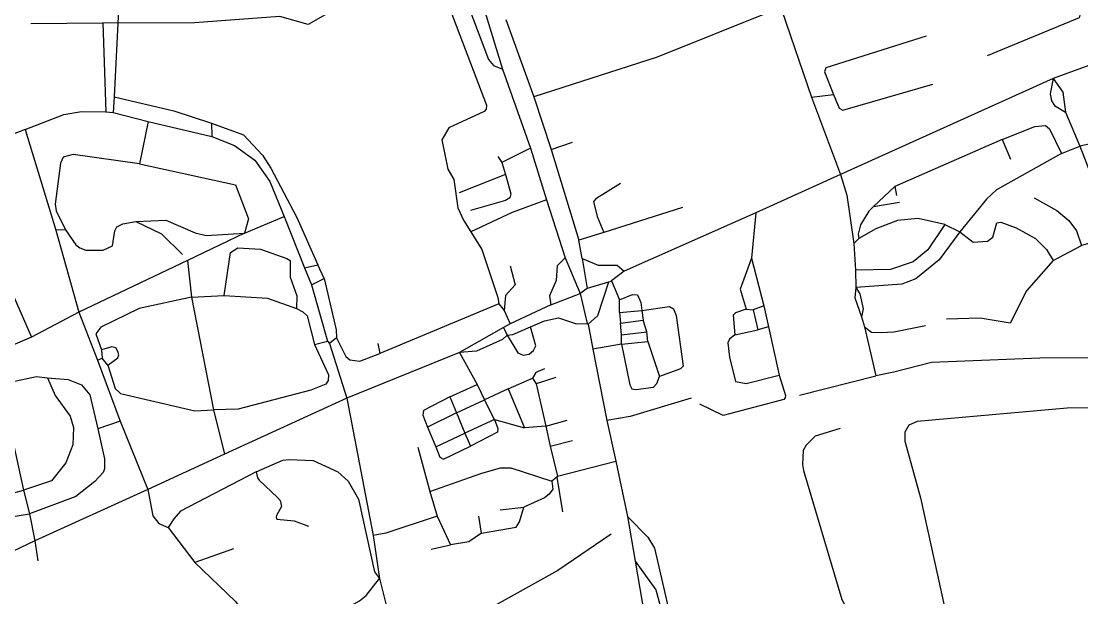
# Model space of a CAD drawing. Header units: inches. Extents: x 13529031 to 13536511, y 3660018 to 3664518.
# Drawn here: x 13531645 to 13533613, y 3661961 to 3663032 of the extents above; entities that cross this region are included whole.
import ezdxf

# ---------------------------------------------------------------- set-up
doc = ezdxf.new("R2010")
doc.units = ezdxf.units.IN
doc.header["$MEASUREMENT"] = 0

msp = doc.modelspace()

# ---------------------------------------------------------------- linework, layer by layer
for points in [[(13531820.1, 3663186.6), (13531827.4, 3663090.1), (13531823.9, 3663028.3)], [(13532404.7, 3663172.1), (13532357.2, 3663167.2), (13532310.2, 3663180.9), (13532295.8, 3663174.6), (13532279.3, 3663149.1), (13532265.2, 3663089.1), (13532257.5, 3663072.3), (13532177.2, 3663025.4), (13532124.8, 3663040.5), (13531966.6, 3663028.7), (13531823.9, 3663028.3)], [(13532402.2, 3663154.6), (13532508.1, 3662875.6), (13532507.2, 3662868.4), (13532503.6, 3662864.1), (13532438.5, 3662833.7), (13532425.5, 3662811.7), (13532436.2, 3662757), (13532447.5, 3662737.7), (13532455, 3662685.3), (13532465.5, 3662662.3), (13532479.3, 3662640.8)], [(13532438.9, 3663154.3), (13532511.7, 3662960.5), (13532521.1, 3662949.3), (13532537.7, 3662942.6)], [(13532472.2, 3663157.6), (13532537.7, 3662942.6)], [(13533593.6, 3663081.5), (13533609.9, 3663045.3), (13533608.1, 3663037.9), (13533437.2, 3662967.6)], [(13533055.9, 3663051.5), (13533034.6, 3663049.3), (13532824.6, 3662964.8), (13532596.1, 3662891.6)], [(13533055.9, 3663051.5), (13533111.4, 3662891)], [(13531662.7, 3663027.6), (13531796.4, 3663028.8)], [(13531796.4, 3663028.8), (13531801.7, 3662863.6)], [(13531823.9, 3663028.3), (13531796.4, 3663028.8)], [(13531823.9, 3663028.3), (13531817.3, 3662891.4)], [(13532544.1, 3663034.7), (13532596.1, 3662891.6)], [(13533323.7, 3663004.1), (13533137.9, 3662945.2), (13533135.5, 3662937.5), (13533151.9, 3662895.5)], [(13533666.7, 3662964.5), (13533559.3, 3662925.2)], [(13532537.7, 3662942.6), (13532589.5, 3662796)], [(13533151.9, 3662895.5), (13533162.6, 3662870.2), (13533169.5, 3662866.7), (13533336.2, 3662914.6)], [(13533559.3, 3662925.2), (13533164.8, 3662747.3)], [(13533559.3, 3662925.2), (13533554, 3662896.9), (13533556.2, 3662883.7), (13533562.3, 3662875), (13533582.5, 3662862.9)], [(13533559.3, 3662925.2), (13533577.5, 3662900.1), (13533582.5, 3662862.9)], [(13531817.3, 3662891.4), (13531815.7, 3662862.1)], [(13531817.3, 3662891.4), (13531928.1, 3662865.4), (13531997.9, 3662842.2)], [(13532596.1, 3662891.6), (13532628.1, 3662793.4)], [(13533111.4, 3662891), (13533151.9, 3662895.5)], [(13533111.4, 3662891), (13533164.8, 3662747.3)], [(13531652.3, 3662830.9), (13531723.8, 3662858.8), (13531756.8, 3662864.2), (13531801.7, 3662863.6)], [(13531801.7, 3662863.6), (13531815.7, 3662862.1)], [(13531815.7, 3662862.1), (13531880.2, 3662845.7)], [(13533582.5, 3662862.9), (13533609.1, 3662800)], [(13531652.3, 3662830.9), (13531511, 3662775.6)], [(13531652.3, 3662830.9), (13531709.2, 3662643.6)], [(13531880.2, 3662845.7), (13531864.3, 3662767.1)], [(13531880.2, 3662845.7), (13531998.4, 3662817.8)], [(13531997.9, 3662842.2), (13532057, 3662820.9), (13532092.3, 3662782.7), (13532108.1, 3662758.6), (13532156, 3662667.1), (13532195.2, 3662579.2)], [(13531997.9, 3662842.2), (13531998.4, 3662817.8)], [(13533464.7, 3662812), (13533525.3, 3662836.4), (13533545.1, 3662838), (13533553, 3662831.6), (13533574.8, 3662786.4)], [(13533800, 3662834.4), (13533695.4, 3662818), (13533609.1, 3662800)], [(13531998.4, 3662817.8), (13532040.4, 3662801.2), (13532078.2, 3662774), (13532106, 3662734.1), (13532132.4, 3662669.4)], [(13533464.7, 3662812), (13533266, 3662724.7)], [(13533464.7, 3662812), (13533480.7, 3662775.6)], [(13532589.5, 3662796), (13532536.7, 3662769.6)], [(13532589.5, 3662796), (13532619.5, 3662700.1)], [(13532628.1, 3662793.4), (13532667.7, 3662807.1)], [(13532628.1, 3662793.4), (13532679.7, 3662625.4)], [(13533574.8, 3662786.4), (13533609.1, 3662800)], [(13533609.1, 3662800), (13533644, 3662708.5), (13533669.4, 3662631.3)], [(13531864.3, 3662767.1), (13531741.1, 3662784.4), (13531722.5, 3662779.5), (13531717.8, 3662768.2), (13531707.9, 3662692.2), (13531709.5, 3662679.8), (13531726.7, 3662644.1)], [(13532529.2, 3662780.6), (13532536.7, 3662769.6)], [(13532536.7, 3662769.6), (13532543.5, 3662747.1)], [(13533574.8, 3662786.4), (13533454.4, 3662718.7), (13533435.9, 3662701.2), (13533386.3, 3662640.9)], [(13531864.3, 3662767.1), (13532042.6, 3662728.2), (13532066.4, 3662664.7), (13532059.2, 3662638.4)], [(13532543.5, 3662747.1), (13532457.7, 3662713.1)], [(13532543.5, 3662747.1), (13532553.4, 3662711.1), (13532551.6, 3662703.9), (13532543.2, 3662699.1), (13532478.7, 3662680.1)], [(13532756.7, 3662730.1), (13532710.7, 3662702.1), (13532706.5, 3662697.1), (13532713.4, 3662669.2), (13532725.7, 3662639.2)], [(13533164.8, 3662747.3), (13533007.9, 3662675.7)], [(13533164.8, 3662747.3), (13533176.5, 3662709), (13533189.7, 3662619.1)], [(13533226, 3662688), (13533266, 3662724.7)], [(13533266, 3662724.7), (13533268.7, 3662708.1)], [(13532619.5, 3662700.1), (13532555.7, 3662676.7), (13532479.3, 3662640.8)], [(13532619.5, 3662700.1), (13532654.2, 3662592.6)], [(13533226, 3662688), (13533274.7, 3662695.6)], [(13533524.2, 3662703.6), (13533566.2, 3662680.1), (13533588.5, 3662661.8), (13533602.8, 3662642.5), (13533612.2, 3662615)], [(13532871.7, 3662686.1), (13532725.7, 3662639.2)], [(13533007.9, 3662675.7), (13532763.7, 3662567.6)], [(13533007.9, 3662675.7), (13532999.7, 3662591.7)], [(13533226, 3662688), (13533217.7, 3662679.1), (13533202.2, 3662653.7), (13533197.6, 3662636.3), (13533198.7, 3662628.1)], [(13531726.7, 3662644.1), (13531746.2, 3662616.7), (13531753.7, 3662611.2), (13531764.7, 3662606.8), (13531797.1, 3662606.9), (13531814, 3662614.6), (13531818.5, 3662642.5), (13531822.2, 3662649.7), (13531833.3, 3662655.5), (13531857.2, 3662659.9)], [(13531857.2, 3662659.9), (13531913, 3662662.2), (13531967.3, 3662638.5), (13531987.8, 3662633.8), (13532059.2, 3662638.4)], [(13531857.2, 3662659.9), (13531905.1, 3662636.9), (13531944.2, 3662598.6)], [(13532059.2, 3662638.4), (13532132.4, 3662669.4)], [(13532132.4, 3662669.4), (13532170.4, 3662574.1)], [(13533358.6, 3662654), (13533326.9, 3662607.3), (13533299.5, 3662584.9), (13533257.9, 3662570.9), (13533192.8, 3662569.7)], [(13533358.6, 3662654), (13533309.2, 3662665.5), (13533270.5, 3662662), (13533230.7, 3662646.4), (13533198.7, 3662628.1)], [(13533358.6, 3662654), (13533386.3, 3662640.9)], [(13533386.3, 3662640.9), (13533410.9, 3662621.2), (13533437.6, 3662623.3), (13533447.7, 3662630.9), (13533455.2, 3662657.2), (13533462.7, 3662658.7), (13533491.1, 3662648), (13533526.6, 3662628.5), (13533546.9, 3662608), (13533559.3, 3662587.6)], [(13531726.7, 3662644.1), (13531709.2, 3662643.6)], [(13531709.2, 3662643.6), (13531751.6, 3662491.3)], [(13532059.2, 3662638.4), (13531953.1, 3662587.6)], [(13532479.3, 3662640.8), (13532499.6, 3662607.6), (13532529.1, 3662518.9), (13532530.7, 3662507.1)], [(13532725.7, 3662639.2), (13532679.7, 3662625.4)], [(13533386.3, 3662640.9), (13533347.8, 3662588.4), (13533304.6, 3662553.4), (13533278.5, 3662543.7), (13533193.4, 3662537.4)], [(13532685.6, 3662590.9), (13532679.7, 3662625.4)], [(13533198.7, 3662628.1), (13533189.7, 3662619.1)], [(13533189.7, 3662619.1), (13533192.8, 3662569.7)], [(13533559.3, 3662587.6), (13533612.2, 3662615)], [(13533669.4, 3662631.3), (13533612.2, 3662615)], [(13531594.8, 3662602.5), (13531663.9, 3662445.1)], [(13532021.5, 3662522.3), (13532033.1, 3662602.2), (13532046.7, 3662611), (13532088.7, 3662608.4), (13532137.8, 3662591.4), (13532143.6, 3662587.3), (13532144.1, 3662556.3), (13532156.4, 3662522.1), (13532155.4, 3662498.3)], [(13532654.2, 3662592.6), (13532639.4, 3662577.5), (13532637.3, 3662550), (13532625.3, 3662522), (13532627.2, 3662505.1)], [(13532654.2, 3662592.6), (13532681.7, 3662526.1)], [(13531953.1, 3662587.6), (13531751.6, 3662491.3)], [(13531953.1, 3662587.6), (13531960.8, 3662519.1)], [(13532170.4, 3662574.1), (13532195.2, 3662579.2)], [(13532170.4, 3662574.1), (13532183.3, 3662542)], [(13532207.2, 3662554.2), (13532195.2, 3662579.2)], [(13532552.2, 3662577.6), (13532561.2, 3662542.2), (13532543.6, 3662522.5), (13532541.2, 3662494.6)], [(13532685.6, 3662590.9), (13532715.4, 3662578.6), (13532750.8, 3662578.9), (13532763.7, 3662567.6)], [(13532685.6, 3662590.9), (13532694.7, 3662535.6)], [(13532999.7, 3662591.7), (13532979.1, 3662534.2), (13532989.7, 3662497.1)], [(13532999.7, 3662591.7), (13533022.5, 3662503.4)], [(13533559.3, 3662587.6), (13533510, 3662531.1), (13533479.9, 3662471.3), (13533424.1, 3662480.3), (13533361.7, 3662478.6)], [(13532183.3, 3662542), (13532207.2, 3662554.2)], [(13532207.2, 3662554.2), (13532228.9, 3662458.5), (13532229.7, 3662443.6)], [(13532763.7, 3662567.6), (13532740.2, 3662549.6)], [(13533192.8, 3662569.7), (13533193.4, 3662537.4)], [(13532183.3, 3662542), (13532213.2, 3662437.6)], [(13532694.7, 3662535.6), (13532681.7, 3662526.1)], [(13532734.7, 3662547.1), (13532694.7, 3662535.6)], [(13532734.7, 3662547.1), (13532713.9, 3662484.4), (13532696.7, 3662469.1)], [(13532734.7, 3662547.1), (13532740.2, 3662549.6)], [(13532740.2, 3662549.6), (13532755.2, 3662514.6)], [(13533193.4, 3662537.4), (13533191.3, 3662518.1), (13533204.2, 3662483.1)], [(13533193.4, 3662537.4), (13533200.9, 3662525.5), (13533207.3, 3662497.7), (13533204.2, 3662483.1)], [(13531960.8, 3662519.1), (13531863.7, 3662498.1), (13531792.3, 3662463.8), (13531783.3, 3662451.1), (13531793.6, 3662421.5)], [(13531960.8, 3662519.1), (13532021.5, 3662522.3)], [(13531960.8, 3662519.1), (13532001.6, 3662310.2)], [(13532021.5, 3662522.3), (13532102, 3662517.2), (13532155.4, 3662498.3)], [(13532627.2, 3662505.1), (13532681.7, 3662526.1)], [(13532681.7, 3662526.1), (13532694.7, 3662470.6)], [(13532755.1, 3662490.7), (13532755.2, 3662514.6)], [(13532755.2, 3662514.6), (13532779.2, 3662524.2), (13532788.2, 3662523.6), (13532794.7, 3662509.7), (13532796.1, 3662494.6)], [(13532155.4, 3662498.3), (13532167.1, 3662492.3), (13532175.3, 3662484.5), (13532188.9, 3662431.6)], [(13532530.7, 3662507.1), (13532310.3, 3662414.9)], [(13532530.7, 3662507.1), (13532541.2, 3662494.6)], [(13532541.2, 3662494.6), (13532552.2, 3662470.1)], [(13532627.2, 3662505.1), (13532552.2, 3662470.1)], [(13532755.1, 3662490.7), (13532796.1, 3662494.6)], [(13532796.1, 3662494.6), (13532847.7, 3662502.3), (13532854.8, 3662497.9), (13532860, 3662485.5), (13532873.2, 3662391.1), (13532868.2, 3662386.4), (13532828.9, 3662372.3)], [(13532796.1, 3662494.6), (13532798.6, 3662476.4)], [(13532989.7, 3662497.1), (13532970.3, 3662490.5), (13532965.9, 3662486.2), (13532969.2, 3662449.2)], [(13532989.7, 3662497.1), (13533003.2, 3662495.6)], [(13533022.5, 3662503.4), (13533003.2, 3662495.6)], [(13533003.2, 3662495.6), (13533011.7, 3662458.9)], [(13533022.5, 3662503.4), (13533031.6, 3662464.2)], [(13531751.6, 3662491.3), (13531663.9, 3662445.1)], [(13531751.6, 3662491.3), (13531786.2, 3662402.6)], [(13532589.9, 3662464.1), (13532615.8, 3662475.7), (13532642, 3662481.1), (13532675.1, 3662469.7), (13532694.7, 3662470.6)], [(13532755.1, 3662490.7), (13532756.8, 3662470.8)], [(13532756.8, 3662470.8), (13532798.6, 3662476.4)], [(13532805.9, 3662455.2), (13532798.6, 3662476.4)], [(13533204.2, 3662483.1), (13533209.7, 3662464.1)], [(13532539.7, 3662463.1), (13532457.8, 3662416.5)], [(13532552.2, 3662470.1), (13532539.7, 3662463.1)], [(13532539.7, 3662463.1), (13532546.2, 3662449.1)], [(13532546.2, 3662449.1), (13532566.4, 3662415.9), (13532576.2, 3662411.8), (13532587.5, 3662413.4), (13532595.6, 3662420.1), (13532599.5, 3662429), (13532589.9, 3662464.1)], [(13532546.2, 3662449.1), (13532557.1, 3662449.9), (13532589.9, 3662464.1)], [(13532694.7, 3662470.6), (13532696.7, 3662469.1)], [(13532696.7, 3662469.1), (13532705.7, 3662422.6)], [(13532758.7, 3662449.5), (13532756.8, 3662470.8)], [(13532758.7, 3662449.5), (13532805.9, 3662455.2)], [(13532807.7, 3662437.1), (13532805.9, 3662455.2)], [(13532969.2, 3662449.2), (13533011.7, 3662458.9)], [(13533031.6, 3662464.2), (13533011.7, 3662458.9)], [(13533031.6, 3662464.2), (13533051.4, 3662374.3)], [(13533209.7, 3662464.1), (13533222.5, 3662454.3), (13533240.5, 3662453.6), (13533263.7, 3662455.1), (13533322.7, 3662466.6)], [(13533209.7, 3662464.1), (13533230.3, 3662373.3)], [(13531663.9, 3662445.1), (13531612.2, 3662423.1)], [(13532188.9, 3662431.6), (13532213.2, 3662437.6)], [(13532213.2, 3662437.6), (13532216.7, 3662433.6)], [(13532229.7, 3662443.6), (13532216.7, 3662433.6)], [(13532229.7, 3662443.6), (13532247.2, 3662409.2), (13532254.4, 3662403.3), (13532273.2, 3662400.4), (13532310.3, 3662414.9)], [(13532546.2, 3662449.1), (13532537.7, 3662440.9), (13532489.7, 3662419.2), (13532457.8, 3662416.5)], [(13532758.7, 3662431.9), (13532758.7, 3662449.5)], [(13532758.7, 3662431.9), (13532807.7, 3662437.1)], [(13532807.7, 3662437.1), (13532828.9, 3662372.3)], [(13532969.2, 3662449.2), (13532958.7, 3662441.6), (13532955.9, 3662434.5), (13532958.9, 3662408.2), (13532970.3, 3662363), (13532990.2, 3662359.3), (13533051.4, 3662374.3)], [(13531805.3, 3662393.2), (13531824.3, 3662406.9), (13531826.2, 3662412.1), (13531824.3, 3662418.7), (13531820.1, 3662425.1), (13531812.8, 3662427.4), (13531793.6, 3662421.5)], [(13531793.6, 3662421.5), (13531795.2, 3662406.1)], [(13532188.9, 3662431.6), (13532214.9, 3662375.1), (13532214.1, 3662364.7), (13532210, 3662357.6), (13532182.4, 3662346.8), (13532047.6, 3662311.3), (13532001.6, 3662310.2)], [(13532216.7, 3662433.6), (13532249, 3662332.1)], [(13532457.8, 3662416.5), (13532249, 3662332.1)], [(13532306.2, 3662433.6), (13532310.3, 3662414.9)], [(13532457.8, 3662416.5), (13532490.8, 3662357)], [(13532758.7, 3662431.9), (13532705.7, 3662422.6)], [(13532705.7, 3662422.6), (13532731.7, 3662290.3)], [(13532758.7, 3662431.9), (13532773.9, 3662356.8), (13532777.9, 3662349.4), (13532785.4, 3662348.1), (13532818.2, 3662352.3), (13532824.2, 3662359.1), (13532828.9, 3662372.3)], [(13531786.2, 3662402.6), (13531795.2, 3662406.1)], [(13531786.2, 3662402.6), (13531828.1, 3662289.1)], [(13531805.3, 3662393.2), (13531795.2, 3662406.1)], [(13534373.4, 3662408.9), (13533534.6, 3662406.1), (13533333.7, 3662398), (13533264.1, 3662380.3), (13533230.3, 3662373.3)], [(13531805.3, 3662393.2), (13531819.3, 3662349.7), (13531828.8, 3662340.4), (13531967.2, 3662308.2), (13532001.6, 3662310.2)], [(13532615.7, 3662386.1), (13532599.7, 3662379.3), (13532593.2, 3662369.1)], [(13531627, 3662362), (13531673.3, 3662372.3), (13531693.8, 3662369.4)], [(13531693.8, 3662369.4), (13531707.7, 3662337.1), (13531735.7, 3662298.6), (13531742, 3662277.1), (13531740.3, 3662245.3), (13531727.5, 3662211.7), (13531700.9, 3662178.6), (13531648.8, 3662160.9)], [(13531693.8, 3662369.4), (13531732, 3662366.3), (13531756.7, 3662356.6), (13531771.9, 3662337.8), (13531786.8, 3662275)], [(13532439.9, 3662334.2), (13532490.8, 3662357)], [(13532490.8, 3662357), (13532504.4, 3662328.5)], [(13532548.4, 3662349.2), (13532593.2, 3662369.1)], [(13532593.2, 3662369.1), (13532600.2, 3662358.6)], [(13532636.7, 3662370.1), (13532600.2, 3662358.6)], [(13532600.2, 3662358.6), (13532618.4, 3662280.1)], [(13533051.4, 3662374.3), (13533063, 3662336.6), (13533062.5, 3662332.3), (13533059.6, 3662329.6), (13532947.3, 3662299.4), (13532904.2, 3662320.6)], [(13533088.7, 3662337.6), (13533230.3, 3662373.3)], [(13532548.4, 3662349.2), (13532504.4, 3662328.5)], [(13532548.4, 3662349.2), (13532578.5, 3662276.9)], [(13531612.3, 3662335.4), (13531613.4, 3662326.2), (13531648.8, 3662160.9)], [(13532249, 3662332.1), (13532022.2, 3662227.8)], [(13532249, 3662332.1), (13532297.6, 3662076.9)], [(13532439.9, 3662334.2), (13532391.3, 3662309), (13532390.2, 3662300.2), (13532398.4, 3662278)], [(13532439.9, 3662334.2), (13532452.4, 3662304.9)], [(13532452.4, 3662304.9), (13532504.4, 3662328.5)], [(13532522.8, 3662292.4), (13532504.4, 3662328.5)], [(13532887.7, 3662332.1), (13532774.5, 3662297.6), (13532731.7, 3662290.3)], [(13532001.6, 3662310.2), (13532022.2, 3662227.8)], [(13532452.4, 3662304.9), (13532398.4, 3662278)], [(13532452.4, 3662304.9), (13532467.9, 3662266.7)], [(13533725.7, 3662285.1), (13533710.9, 3662306.6), (13533692, 3662314.2), (13533585.3, 3662313.5), (13533307.3, 3662288.3), (13533291.7, 3662281.7), (13533284.5, 3662268.9), (13533284.3, 3662252.2), (13533313.4, 3662147), (13533460.1, 3661479.6), (13533470.4, 3661460.7), (13533522.3, 3661403.7), (13533539.7, 3661375.2), (13533542.1, 3661364.4), (13533535.8, 3661347.6)], [(13531828.1, 3662289.1), (13531786.8, 3662275)], [(13531828.1, 3662289.1), (13531879.5, 3662162.2)], [(13532398.4, 3662278), (13532414.4, 3662241.2)], [(13532522.8, 3662292.4), (13532467.9, 3662266.7)], [(13532522.8, 3662292.4), (13532529.4, 3662275.4), (13532528.8, 3662268.7), (13532478.7, 3662242.9)], [(13532522.8, 3662292.4), (13532578.5, 3662276.9)], [(13532618.4, 3662280.1), (13532578.5, 3662276.9)], [(13532618.4, 3662280.1), (13532657.7, 3662291.1)], [(13532618.4, 3662280.1), (13532626.4, 3662242.7)], [(13532731.7, 3662290.3), (13532747.8, 3662214.9)], [(13531786.8, 3662275), (13531799.5, 3662219.1), (13531799.3, 3662200.9), (13531796.6, 3662194.1), (13531781.1, 3662177.3), (13531746.1, 3662149.3), (13531659.9, 3662116.9)], [(13532414.4, 3662241.2), (13532467.9, 3662266.7)], [(13532467.9, 3662266.7), (13532478.7, 3662242.9)], [(13533164.2, 3662275.6), (13533117.7, 3662261.1), (13533101.3, 3662244.6), (13533095.7, 3662234.4), (13533094.2, 3662208.8), (13533096.2, 3662197.3), (13533167.6, 3661957.8), (13533252.9, 3661795), (13533261.8, 3661767.1), (13533262.7, 3661542.7), (13533267.9, 3661518.2), (13533355.6, 3661291.1), (13533363.4, 3661258.6), (13533370.4, 3661253.7), (13533383.2, 3661255.6)], [(13532380.9, 3662240.9), (13532403, 3662158.5)], [(13532414.4, 3662241.2), (13532421.8, 3662222.2), (13532428.1, 3662218.3), (13532478.7, 3662242.9)], [(13532626.4, 3662242.7), (13532667.7, 3662253.1)], [(13532626.4, 3662242.7), (13532639.7, 3662187.1)], [(13532022.2, 3662227.8), (13531879.5, 3662162.2)], [(13531507, 3662202.5), (13531535.2, 3662175.8), (13531579.2, 3662154.3), (13531620.1, 3662152.8), (13531648.8, 3662160.9)], [(13532080.5, 3662195.1), (13532130.2, 3662216.5), (13532141.8, 3662217.7), (13532186.6, 3662216), (13532232.5, 3662194.8), (13532251.3, 3662177.6), (13532270.6, 3662144.1), (13532300.3, 3662009.5), (13532309.8, 3661997.1)], [(13532403, 3662158.5), (13532497.7, 3662192), (13532534, 3662202.5), (13532553.2, 3662202.7), (13532629.2, 3662177.6)], [(13532639.7, 3662187.1), (13532747.8, 3662214.9)], [(13532747.8, 3662214.9), (13532769.7, 3662112.3)], [(13531474.2, 3662183.4), (13531487.5, 3662134.8), (13531497.5, 3662120.4), (13531511.3, 3662112.5), (13531598.3, 3662106.9), (13531659.9, 3662116.9)], [(13532080.5, 3662195.1), (13531940.2, 3662122.2), (13531927.8, 3662108.1), (13531917.7, 3662091.5)], [(13532080.5, 3662195.1), (13532083.3, 3662184.2), (13532086, 3662179.3), (13532120.2, 3662147.6), (13532125.3, 3662141.7), (13532128, 3662130.7), (13532118.6, 3662113.9), (13532118.1, 3662110.2), (13532119.2, 3662107.2), (13532151.1, 3662103.9), (13532177.7, 3662094.1)], [(13532638.7, 3662185.1), (13532629.2, 3662177.6)], [(13532639.7, 3662187.1), (13532638.7, 3662185.1)], [(13532638.7, 3662185.1), (13532649.2, 3662120.6)], [(13531648.8, 3662160.9), (13531659.9, 3662116.9)], [(13531879.5, 3662162.2), (13531670.3, 3662066.9)], [(13531879.5, 3662162.2), (13531889, 3662113.2), (13531900.1, 3662099.2), (13531917.7, 3662091.5)], [(13532629.2, 3662177.6), (13532631.5, 3662163.1), (13532624.6, 3662153.3), (13532615.5, 3662146.5), (13532577.4, 3662129.5)], [(13532403, 3662158.5), (13532416.3, 3662112.5)], [(13532499, 3662081), (13532562.9, 3662092.5), (13532569.5, 3662102.2), (13532577.4, 3662129.5)], [(13532533.7, 3662124.6), (13532577.4, 3662129.5)], [(13531659.9, 3662116.9), (13531670.3, 3662066.9)], [(13532416.3, 3662112.5), (13532321.6, 3662081.3), (13532297.6, 3662076.9)], [(13532416.3, 3662112.5), (13532441.3, 3662059.8)], [(13532499, 3662081), (13532493.7, 3662112.6)], [(13532769.7, 3662112.3), (13532807.5, 3662073.6), (13532820.1, 3662053.1), (13532863.9, 3661863), (13532886.9, 3661698.1), (13532879.5, 3661672.2), (13532873.1, 3661667.2), (13532864.2, 3661664.6)], [(13532769.7, 3662112.3), (13532783.8, 3662029.2)], [(13531917.7, 3662091.5), (13531966.7, 3662026.8)], [(13532499, 3662081), (13532475.1, 3662065.3), (13532441.3, 3662059.8)], [(13531670.3, 3662066.9), (13531517.7, 3661994.6)], [(13531670.3, 3662066.9), (13531675.7, 3662030.1)], [(13532297.6, 3662076.9), (13532309.8, 3661997.1)], [(13532739.7, 3662079.6), (13532640.4, 3662012.1), (13532343.2, 3661846)], [(13532038.7, 3662052.1), (13531966.7, 3662026.8)], [(13532405.7, 3662051.6), (13532441.3, 3662059.8)], [(13531966.7, 3662026.8), (13532041.8, 3661954.9), (13532087.6, 3661895.5), (13532117.3, 3661881.4), (13532150.6, 3661886.4), (13532272.2, 3661955.3), (13532284.8, 3661965.4), (13532309.8, 3661997.1)], [(13532783.8, 3662029.2), (13532822.1, 3661976), (13532836.3, 3661924), (13532853.3, 3661842), (13532871.5, 3661697.9), (13532871.9, 3661678.9), (13532864.2, 3661664.6)], [(13532783.8, 3662029.2), (13532831.2, 3661753.6)], [(13532309.8, 3661997.1), (13532326.9, 3661927.8)]]:
    msp.add_lwpolyline(points)

doc.saveas('drawing.dxf')
